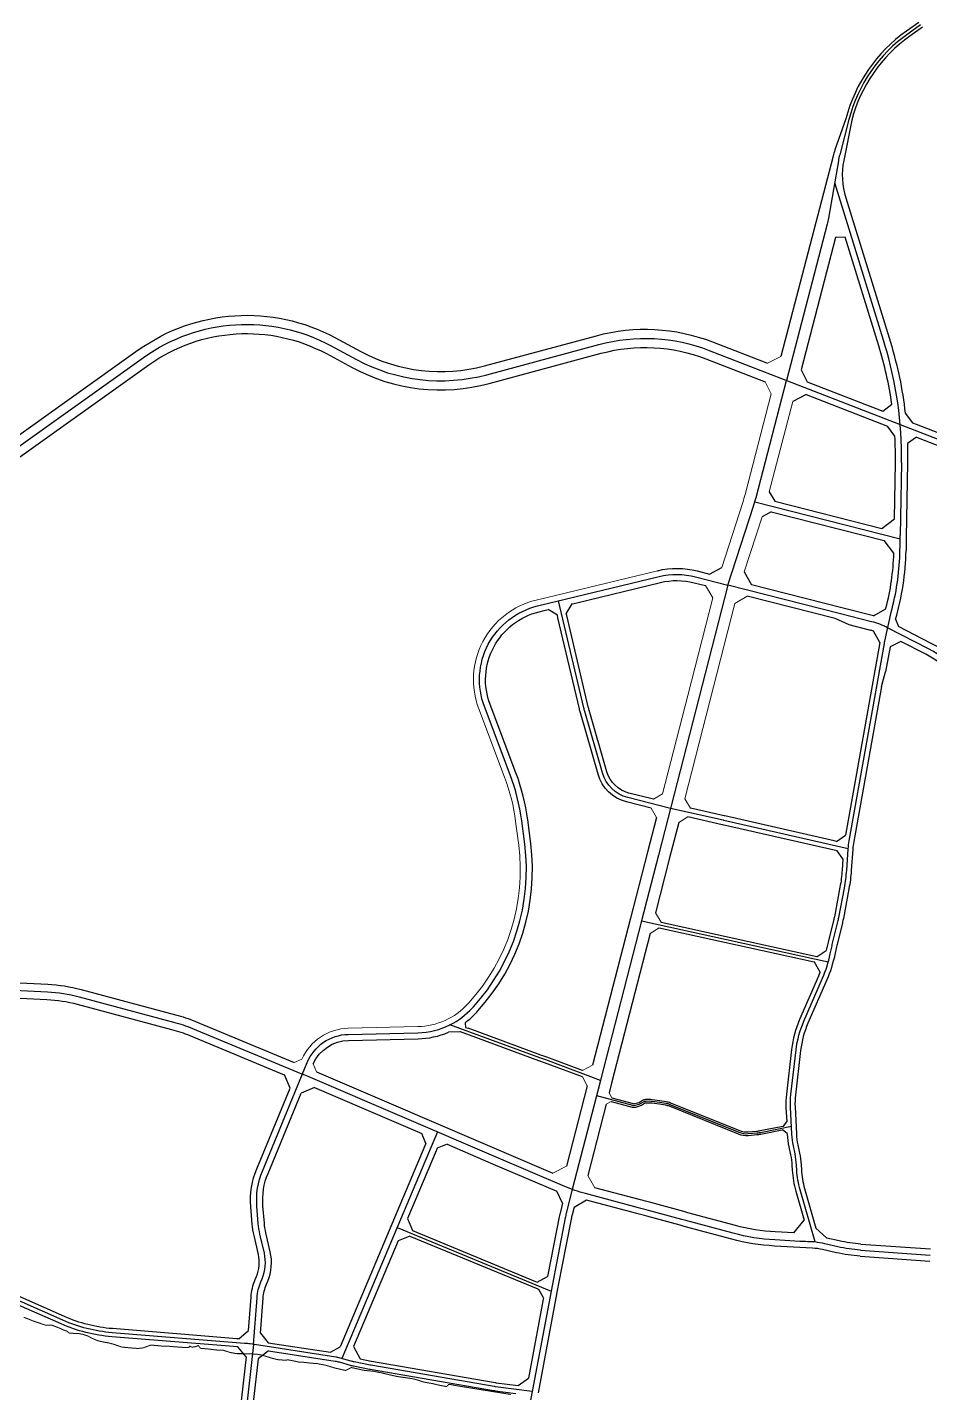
# Model space of a CAD drawing. Extents: x 529262 to 576451, y 2694391 to 2717535.
# Drawn here: x 545462 to 547244, y 2710997 to 2713692 of the extents above; entities that cross this region are included whole.
import ezdxf

# ---------------------------------------------------------------- set-up
doc = ezdxf.new("R2010")
doc.units = 0
for name, color, linetype in [('RD-中线', 40, 'Continuous'), ('RD-红线', 7, 'Continuous'), ('河流', 4, 'Continuous')]:
    doc.layers.add(name, color=color, linetype=linetype)

msp = doc.modelspace()

# ---------------------------------------------------------------- linework, layer by layer
at = {"layer": 'RD-中线', "linetype": 'Continuous', "flags": 128}
for points in [[(547865.715, 2710864.877, 0), (547866.042, 2710864.171)], [(547225.77, 2713697.315), (547201.067, 2713679.815, 0.1768449), (547084.131, 2713510.491), (547065.99, 2713440.702)], [(547065.99, 2713440.702, 0.02067925), (547063.368, 2713428.58), (547043.783, 2713315.576, -0.02067925), (547041.161, 2713303.454)], [(543832.81, 2711422.096), (543910.011, 2711588.292, 0.01334849), (543916.368, 2711602.992), (544026.718, 2711878.096, -0.03652674), (544045.935, 2711917.426), (544057.994, 2711938.126, -0.1441197), (544181.147, 2712054.479), (544607.054, 2712271.226, 0.03729385), (544651.632, 2712298.269), (545691.915, 2713040.707, -0.28587633), (546061.171, 2713063.984), (546112.411, 2713036.393, 0.1916343), (546369.478, 2713006.63), (546590.468, 2713066.226, -0.15968701), (546808.161, 2713054.614), (546951.205, 2712999.134)], [(546845.498, 2712591.254), (546788.237, 2712367.818), (546708.511, 2712058.209), (546674.945, 2711928.048), (546593.831, 2711613.489, 0.00008333), (546593.819, 2711613.441), (546538.243, 2711397.62)], [(547160.636, 2712506.999, 0.05628637), (547129.155, 2712518.925), (547067.551, 2712534.633), (546845.498, 2712591.254)], [(546732.22, 2712150.28), (546647.666, 2712171.849, -0.26632888), (546597.692, 2712220.34), (546562.838, 2712341.602, -0.01214085), (546560.997, 2712348.649), (546511.199, 2712560.071)], [(547304.915, 2712414.142), (547302.41, 2712417.092, 0.09836496), (547241.354, 2712465.531), (547160.636, 2712506.999)], [(547082.829, 2712070.734), (546837.01, 2712126.671, 0.00053794), (546835.961, 2712126.909), (546732.22, 2712150.28)], [(546538.243, 2711397.62), (546526.238, 2711350.998, 0.01574721), (546524.15, 2711341.786), (546496.14, 2711197.251)], [(546458.658, 2710998.91), (546386.794, 2711008.634, -0.00919477), (546384.25, 2711009.027), (546140.576, 2711051.175, -0.00456304), (546139.319, 2711051.404), (546107.78, 2711057.454, -0.02177697), (546101.85, 2711058.862), (546079.832, 2711065.112, 0.03110652), (546071.33, 2711066.964), (545902.032, 2711092.938, 0.0179698), (545891.327, 2711094.189), (545629.567, 2711115.27, -0.08402629), (545532.506, 2711139.849), (545412.121, 2711192.988, 0.08941458), (545343.145, 2711209.672), (545038.879, 2711227.636)], [(545909.15, 2711092.044), (545893.931, 2710956.326, 0.01410633), (545892.52, 2710939.461), (545890.043, 2710894.674)]]:
    msp.add_lwpolyline(points, format="xyb", dxfattribs=at)
for points in [[(547055.986, 2713385.986), (547154.607, 2713067.136)], [(547041.161, 2713303.454), (546961.06, 2712995.312)], [(547187.988, 2712832.714), (547185.54, 2712689.335)], [(547185.035, 2712659.79), (547185.328, 2712668.336)], [(547185.328, 2712668.336), (547185.54, 2712689.335)], [(546674.945, 2711928.049), (547043.541, 2711847.124)], [(546593.826, 2711613.467), (546485.631, 2711653.665), (546474.272, 2711657.626), (546296.671, 2711723.029)], [(546271.803, 2711511.677), (546083.409, 2711064.097)], [(546192.419, 2711323.02), (546496.141, 2711197.252)], [(546496.141, 2711197.252), (546458.658, 2710998.91)], [(546458.658, 2710998.91), (546406.516, 2710724.587)]]:
    msp.add_lwpolyline(points, dxfattribs=at)
at = {"layer": 'RD-中线', "linetype": 'Continuous'}
for points in [[(547187.988, 2712832.714, 0.07942674), (547154.607, 2713067.136)], [(547017.491, 2711294.344), (546988.019, 2711397.366, -0.05513494), (546981.383, 2711436.383), (546980.805, 2711446.291, 0.03665116), (546977.923, 2711468.062), (546974.579, 2711484.16, -0.0386275), (546971.633, 2711507.114), (546968.939, 2711560.511, -0.04163303), (546969.756, 2711585.434), (546980.027, 2711673.567, -0.07343971), (546995.199, 2711730), (547032.277, 2711815.484, 0.0498972), (547047.439, 2711862.891), (547050.914, 2711879.21, -0.00827482), (547052.028, 2711884.048), (547062.586, 2711926.648, 0.01407883), (547064.386, 2711934.899), (547075.379, 2711993.124, 0.0293597), (547079.869, 2712028.038), (547082.809, 2712070.451, -0.02690656), (547084.789, 2712086.461), (547154.365, 2712475.859, -0.01005502), (547155.309, 2712480.592), (547168.563, 2712540.702, -0.00839059), (547169.496, 2712544.62, 0.0583044), (547185.035, 2712659.79)], [(546586.051, 2711583.276), (546657.242, 2711564.181, 0.13109125), (546662.397, 2711564.174), (546670.276, 2711566.265, 0.07501087), (546673.014, 2711567.452), (546678.793, 2711571.065, -0.12622667), (546683.529, 2711572.571), (546684.153, 2711572.606), (546690.185, 2711572.67, -0.03420275), (546695.642, 2711572.355), (546710.768, 2711570.438), (546722.658, 2711568.352, -0.05251929), (546730.715, 2711566.047), (546867.034, 2711511.038, 0.11774872), (546885.41, 2711508.277), (546902.218, 2711509.714, 0.02673513), (546909.626, 2711510.748), (546970.848, 2711522.662)]]:
    msp.add_lwpolyline(points, format="xyb", dxfattribs=at)
at = {"layer": 'RD-中线'}
for points in [[(546845.498, 2712591.254), (546896.017, 2712747.171, 0.01475592), (546900.975, 2712764.166), (546961.06, 2712995.312)], [(546951.205, 2712999.134), (547973.002, 2712602.829, -0.09705854), (548086.803, 2712530.926), (548268.675, 2712359.097, 0.10805176), (548396.791, 2712281.997), (550210.851, 2711667.773, -0.20146753), (550413.897, 2711488.214), (550690.844, 2710913.566, -0.06314546), (550718.791, 2710830.066), (550863.164, 2710106.148, 0.11195702), (550917.248, 2709984.985), (551517.78, 2709183.14, -0.15143227), (551537.653, 2709127.359), (551541.259, 2709040.839, 0.06488484), (551546.104, 2709012.825)], [(546296.671, 2711723.029, 0.09273751), (546340.742, 2711756.216), (546342.815, 2711758.485, 0.22068036), (546444.246, 2712079.535), (546438.235, 2712126.097, 0.05830432), (546415.697, 2712216.295), (546364.701, 2712351.227, -0.45107068), (546469.773, 2712550.058), (546709.39, 2712607.976, -0.12231179), (546781.694, 2712607.523), (546845.498, 2712591.254)], [(544015.389, 2711849.852), (544225.236, 2711840.322, 0.00210717), (544227.762, 2711840.218), (544540.421, 2711828.657, -0.00502973), (544546.449, 2711828.374), (544933.907, 2711806.235, 0.01039683), (544946.373, 2711805.783), (545227.938, 2711801.421, -0.0084063), (545238.02, 2711801.095), (545501.87, 2711788.126, -0.0529812), (545564.509, 2711778.34), (545750.947, 2711728.576, -0.03325187), (545788.689, 2711715.761), (545994.332, 2711630.316)], [(545909.15, 2711092.044), (545915.896, 2711184.276, -0.08099251), (545923.38, 2711215.58), (545925.914, 2711221.637, 0.15697324), (545930.226, 2711272.316), (545921.612, 2711309.691, -0.0362613), (545918.345, 2711330.733), (545915.553, 2711364.895, -0.11883085), (545926.407, 2711434.358), (546014.877, 2711648.632, -0.29734716), (546095.982, 2711704.261), (546233.485, 2711707.445, 0.10977374), (546296.671, 2711723.029, 0.10977374)], [(545997.103, 2711629.165), (546003.936, 2711626.325, -0.00069967), (546004.711, 2711626.002)], [(546004.711, 2711626.002, -0.00196811), (546006.885, 2711625.081)], [(547017.491, 2711294.344, -0.00695745), (546987.364, 2711295.546), (546937.967, 2711298.307, -0.05179206), (546855.961, 2711311.486), (546762.214, 2711336.708), (546754.121, 2711338.891), (546688.733, 2711356.557, 0.00065261), (546668.571, 2711361.976), (546563.99, 2711389.939, -0.03581859), (546523.419, 2711403.966), (546387.786, 2711462.028, 0.0000024), (546387.783, 2711462.029), (546016.446, 2711620.988)], [(547107.012, 2711278.319, -0.03784695), (547062.141, 2711284.928), (547036.752, 2711290.655, 0.01634677), (547017.491, 2711294.344, 0.01634677)]]:
    msp.add_lwpolyline(points, format="xyb", dxfattribs=at)
for points in [[(546898.619, 2712755.625), (547185.427, 2712682.432)], [(545994.332, 2711630.316), (545997.103, 2711629.165)], [(546013.688, 2711622.169), (546006.885, 2711625.081)], [(546016.446, 2711620.988), (546013.688, 2711622.169)], [(547107.012, 2711278.319), (547244.548, 2711268.601)]]:
    msp.add_lwpolyline(points, dxfattribs=at)
at = {"layer": 'RD-红线', "linetype": 'Continuous', "flags": 128}
for points in [[(547222.302, 2713702.211), (547197.598, 2713684.711, 0.1768449), (547078.324, 2713512)], [(547229.239, 2713692.419), (547204.535, 2713674.919, 0.1768449), (547089.938, 2713508.981)], [(547078.324, 2713512), (547056.601, 2713450.196, 0.02092182), (547052.939, 2713438.195), (546950.151, 2713042.777)], [(547168.903, 2712948.318, 0.04007599), (547143.143, 2713063.589), (547076.871, 2713277.851)], [(544029.449, 2711924.875, -0.0014643), (544030.382, 2711926.487), (544042.441, 2711947.187, -0.1441197), (544172.983, 2712070.522), (544598.891, 2712287.268, 0.03729385), (544641.175, 2712312.921), (545681.458, 2713055.358, -0.28587633), (546069.705, 2713079.832), (546120.945, 2713052.241, 0.1916343), (546364.792, 2713024.009), (546585.781, 2713083.605, -0.15968701), (546814.67, 2713071.396), (546923.562, 2713029.162)], [(544048.839, 2711883.999, -0.02435247), (544061.488, 2711908.365), (544073.547, 2711929.065, -0.1441197), (544189.311, 2712038.437), (544615.218, 2712255.184, 0.03729385), (544662.088, 2712283.618), (545702.371, 2713026.055, -0.28587633), (546052.637, 2713048.135), (546103.877, 2713020.544, 0.1916343), (546374.165, 2712989.251), (546595.155, 2713048.846, -0.15968701), (546801.652, 2713037.832), (546918.777, 2712992.405)], [(547176.173, 2712523.679, 0.06743986), (547197.033, 2712659.578, 0.05926055)], [(546693.606, 2712150.842), (546645.441, 2712163.129, -0.26632888), (546589.042, 2712217.854), (546554.188, 2712339.116, -0.01214085), (546552.236, 2712346.586), (546509.814, 2712526.695), (546508.661, 2712531.59)], [(546698.161, 2712168.257), (546649.891, 2712180.57, -0.26632888), (546606.342, 2712222.827), (546571.488, 2712344.089, -0.01214085), (546569.757, 2712350.713), (546527.257, 2712531.151), (546526.117, 2712535.989)], [(547133.038, 2712499.956), (547130.745, 2712500.835, 0.01130334), (547124.954, 2712502.452), (547084.62, 2712512.737)], [(547313.629, 2712422.419), (547311.557, 2712424.859, 0.09836496), (547246.837, 2712476.205), (547182.331, 2712509.344)], [(547262.356, 2712438.337, 0.04158211), (547235.87, 2712454.857), (547186.996, 2712479.966)], [(547060.794, 2712066.519), (546835.013, 2712117.895, 0.00053794), (546833.983, 2712118.129), (546766.129, 2712133.415)], [(547059.482, 2712085.277), (547055.44, 2712086.197), (546839.007, 2712135.447, 0.00053794), (546837.939, 2712135.689), (546771.511, 2712150.654)], [(546691.824, 2711903.399), (546615.619, 2711607.871, 0.00008333), (546615.608, 2711607.83), (546610.632, 2711588.506)], [(545877.857, 2711087.248), (545877.857, 2711087.248), (545628.924, 2711107.296, -0.08402629), (545529.275, 2711132.531), (545408.89, 2711185.669, 0.08941458), (545342.674, 2711201.686), (545038.407, 2711219.649)], [(545879.749, 2711103.147), (545876.102, 2711103.441), (545630.209, 2711123.244, -0.08402629), (545535.736, 2711147.168), (545415.351, 2711200.306, 0.08941458), (545343.617, 2711217.658), (545039.35, 2711235.622)], [(545894.3, 2711067.3), (545882.005, 2710957.663, 0.01410633), (545880.538, 2710940.123), (545879.984, 2710930.095)], [(545918.018, 2711063.443), (545905.856, 2710954.989, 0.01410633), (545904.501, 2710938.798), (545902.886, 2710909.587)]]:
    msp.add_lwpolyline(points, format="xyb", dxfattribs=at)
at = {"layer": 'RD-红线'}
for points in [[(547089.938, 2713508.981), (547074.073, 2713429.58, 0.12494061), (547077.863, 2713355.866), (547166.071, 2713070.681, -0.04706904), (547195.338, 2712930.556)], [(546989.699, 2713016.051), (547001.824, 2712992.373, 0.38072632)], [(547000.078, 2712967.308), (546973.489, 2712953.693, 0.44851299)], [(547209.877, 2712911.679), (547217.08, 2712908.885), (547977.341, 2712614.017, -0.09705854), (548095.044, 2712539.648), (548276.916, 2712367.82, 0.10805176), (548400.639, 2712293.363), (550214.699, 2711679.139, -0.20146753), (550424.707, 2711493.424), (550701.654, 2710918.775, -0.06314546), (550730.559, 2710832.413), (550823.754, 2710365.114)], [(547174.097, 2712722.078), (547175.99, 2712832.919, 0.01762149), (547175.045, 2712884.913)], [(547217.382, 2712883.026), (547221.03, 2712881.611), (547968.662, 2712591.641, -0.09705854), (548078.562, 2712522.203), (548260.434, 2712350.374, 0.10805176), (548392.942, 2712270.63), (550207.002, 2711656.407, -0.07133408), (550292.601, 2711613.044)], [(547199.688, 2712870.48, -0.01245994), (547199.986, 2712832.509), (547197.479, 2712685.638)], [(546927.106, 2712775.257), (546937.914, 2712756.95, 0.41551823)], [(546930.833, 2712736.051), (546912.855, 2712726.141, 0.39574297)], [(547156.986, 2712544.31), (547157.406, 2712545.795, 0.05623122), (547172.898, 2712654.11, 0.05623122)], [(546706.571, 2712619.64, -0.12231178), (546784.659, 2712619.151)], [(546809.174, 2712612.9), (546833.142, 2712626.115, 0.3956856)], [(546877.621, 2712617.4), (546891.706, 2712591.856, 0.43298748)], [(546537.194, 2712554.008), (546542.025, 2712555.176), (546544.625, 2712555.805), (546712.209, 2712596.311, -0.12231179), (546778.729, 2712595.895)], [(546450.136, 2712127.634, 0.05830432), (546426.922, 2712220.537), (546375.926, 2712355.47, -0.45107068), (546472.593, 2712538.394), (546482.338, 2712540.749), (546490.536, 2712542.731)], [(546326.423, 2711727.215, 0.04827986), (546349.6, 2711748.121), (546351.673, 2711750.39, 0.22068036), (546456.147, 2712081.071), (546450.136, 2712127.634)], [(544061.792, 2711862.76), (544225.917, 2711855.306, 0.00210717), (544228.317, 2711855.207), (544540.975, 2711843.647, -0.00502973), (544547.305, 2711843.349), (544934.762, 2711821.211, 0.01039683), (544946.606, 2711820.781), (545228.171, 2711816.419, -0.0084063), (545238.757, 2711816.077), (545502.606, 2711803.108, -0.0529812), (545568.378, 2711792.833), (545754.816, 2711743.068, -0.03325187), (545794.445, 2711729.613), (545988.971, 2711648.787)], [(544961.233, 2711791.577), (544962.15, 2711791.549), (545072.839, 2711788.822), (545227.706, 2711786.423, -0.0084063), (545237.284, 2711786.114), (545501.133, 2711773.144, -0.0529812), (545560.641, 2711763.847), (545747.079, 2711714.083, -0.03325187), (545782.934, 2711701.909), (545969.706, 2711624.305), (545970.18, 2711624.108)], [(546330.172, 2711730.078), (546326.413, 2711727.293), (546327.529, 2711718.06), (546332.354, 2711716.283, 0.58665798)], [(546026.853, 2711646.11, -0.28955093), (546096.26, 2711692.264), (546233.763, 2711695.448, 0.09554835), (546293.723, 2711708.458, 0.09554835)], [(545980.992, 2711598.006), (545970.18, 2711624.108, 0.41355811)], [(546033.087, 2711630.182), (546042.692, 2711626.07), (546393.686, 2711475.819, -0.0000024), (546393.689, 2711475.818), (546499.674, 2711430.447)], [(545899.146, 2711119.776), (545903.928, 2711185.152, -0.08099251), (545912.31, 2711220.212), (545914.844, 2711226.269, 0.15697324), (545918.533, 2711269.621), (545909.919, 2711306.996, -0.0362613), (545906.385, 2711329.756), (545903.593, 2711363.917, -0.11883085), (545915.316, 2711438.937), (545980.992, 2711598.006)], [(545922.832, 2711114.61), (545927.865, 2711183.401, -0.08099251), (545934.45, 2711210.948), (545936.984, 2711217.005, 0.15697324), (545941.92, 2711275.011), (545933.305, 2711312.387, -0.0362613), (545930.305, 2711331.71), (545927.513, 2711365.872, -0.11883085), (545937.499, 2711429.778), (546002.99, 2711588.396)], [(546029.347, 2711599.15), (546002.99, 2711588.396, 0.41799974)], [(546290.889, 2711487.191), (546381.88, 2711448.24, -0.0000024), (546381.883, 2711448.239), (546507.521, 2711394.455)], [(546975.379, 2711312.241), (546938.86, 2711314.282, -0.05179206), (546860.118, 2711326.936), (546766.371, 2711352.159), (546758.286, 2711354.339), (546692.906, 2711372.003, 0.00065261), (546672.703, 2711377.433), (546582.923, 2711401.439)], [(546519.018, 2711371.081), (546507.521, 2711394.455, 0.37023543)], [(547106.172, 2711266.349, -0.03785421), (547059.501, 2711273.222), (547032.278, 2711279.363, 0.04153386), (547012.568, 2711282.118), (546937.297, 2711286.326, -0.05179206), (546852.843, 2711299.898), (546759.097, 2711325.121), (546750.997, 2711327.304), (546685.603, 2711344.972, 0.00065261), (546665.471, 2711350.383), (546566.153, 2711376.939)], [(546519.018, 2711371.081), (546514.621, 2711354.004, 0.01572485), (546512.369, 2711344.069), (546490.184, 2711229.588), (546489.485, 2711225.982)], [(546541.618, 2711362.605), (546541.013, 2711360.252), (546537.855, 2711347.992, 0.01577244), (546535.931, 2711339.503), (546517.12, 2711242.435)], [(546212.836, 2711340.655), (546222.54, 2711317.041, 0.41591779)], [(546217.691, 2711306.061), (546194.214, 2711296.413, 0.41251139)], [(547107.863, 2711290.289, -0.03785421), (547064.782, 2711296.633), (547040.839, 2711302.035), (547039.727, 2711302.286)], [(546507.946, 2711195.098), (546507.907, 2711194.893, 0.00115986)], [(545879.749, 2711103.147), (545899.146, 2711119.776, 0.41636583)], [(545922.832, 2711114.61), (545938.055, 2711095.505, 0.39119805)], [(545938.635, 2711079.229), (546070.117, 2711059.057, -0.03110652), (546077.647, 2711057.417), (546099.665, 2711051.166, 0.02177697), (546106.273, 2711049.597), (546137.812, 2711043.547, 0.00456304), (546139.213, 2711043.292), (546382.886, 2711001.144, 0.00919477), (546385.721, 2711000.707), (546426.438, 2710995.197)], [(546060.905, 2711076.657), (546080.225, 2711087.466, 0.34381723)], [(546106.48, 2711087.978), (546119.679, 2711063.317, 0.47680373)], [(546119.679, 2711063.317), (546140.826, 2711059.261, 0.00456304), (546141.94, 2711059.057), (546385.613, 2711016.909, 0.00919477), (546387.867, 2711016.562), (546431.309, 2711010.684)], [(546431.309, 2711010.684), (546451.41, 2711025.179, 0.39898223)]]:
    msp.add_lwpolyline(points, format="xyb", dxfattribs=at)
at = {"layer": 'RD-红线', "linetype": 'Continuous', "flags": 128}
for points in [[(547057.64, 2713277.412), (546989.699, 2713016.051)], [(547197.479, 2712685.638), (547197.033, 2712659.578)], [(547132.801, 2712530.379), (547070.516, 2712546.261), (546891.706, 2712591.856)], [(547056.776, 2712524.997), (546883.678, 2712569.135)], [(547084.62, 2712512.737), (547056.776, 2712524.997)], [(546704.425, 2712132.567), (546686.722, 2712063.82), (546653.157, 2711933.667), (546578.281, 2711643.296)], [(546748.306, 2712122.523), (546730.3, 2712052.598), (546702.319, 2711944.096)], [(546709.566, 2711914.305), (547015.479, 2711847.142), (547016.468, 2711846.925)], [(546713.627, 2711925.699), (547020.796, 2711858.26), (547021.772, 2711858.046)], [(546558.443, 2711620.212), (546483.598, 2711648.019), (546472.248, 2711651.978), (546317.675, 2711708.901)], [(546558.532, 2711632.98), (546487.664, 2711659.31), (546476.297, 2711663.274), (546332.354, 2711716.283)], [(546567.745, 2711602.411), (546526.913, 2711443.846)], [(546604.896, 2711566.232), (546568.721, 2711425.747)], [(546249.167, 2711488.833), (546247.239, 2711484.252), (546080.225, 2711087.466)], [(546271.16, 2711479.22), (546269.209, 2711474.584), (546212.836, 2711340.655)], [(546194.214, 2711296.413), (546106.48, 2711087.978)], [(546217.691, 2711306.061), (546470.159, 2711201.517), (546472.412, 2711200.584)], [(546222.54, 2711317.041), (546465.626, 2711216.382), (546469.02, 2711214.977)], [(546517.12, 2711242.435), (546507.946, 2711195.098)], [(546481.412, 2711183.94), (546480.96, 2711181.544), (546451.41, 2711025.179)], [(546507.907, 2711194.893), (546470.472, 2710996.802)]]:
    msp.add_lwpolyline(points, dxfattribs=at)
at = {"layer": 'RD-红线'}
for points in [[(547076.878, 2713277.851), (547057.64, 2713277.412)], [(547001.824, 2712992.373), (547151.328, 2712934.387)], [(547000.078, 2712967.308), (547160.395, 2712905.129)], [(546937.914, 2712756.95), (547149.155, 2712703.041)], [(546930.833, 2712736.051), (547154.091, 2712679.076)], [(546784.659, 2712619.151), (546809.174, 2712612.9)], [(546778.729, 2712595.895), (546801.313, 2712590.137)], [(546317.675, 2711708.901), (546316.06, 2711709.496), (546293.723, 2711708.458)], [(546029.347, 2711599.15), (546236.676, 2711510.398), (546241.245, 2711508.442)], [(547106.166, 2711266.349), (547243.702, 2711256.631)], [(547107.858, 2711290.289), (547245.394, 2711280.571)], [(545938.055, 2711095.505), (546060.905, 2711076.657)]]:
    msp.add_lwpolyline(points, dxfattribs=at)
at = {"layer": 'RD-红线', "linetype": 'Continuous', "lineweight": 5}
for points in [[(546923.562, 2713029.162), (546950.151, 2713042.777, 0.44851299)], [(546930.902, 2712968.726), (546918.777, 2712992.405, 0.38072632)], [(546833.142, 2712626.115), (546874.613, 2712754.106, 0.01475592), (546879.198, 2712769.826), (546930.902, 2712968.726)], [(545988.971, 2711648.787), (546004.574, 2711655.07, -0.29196884), (546095.704, 2711716.258), (546233.207, 2711719.441, 0.20459404), (546331.883, 2711764.311), (546333.957, 2711766.58, 0.22068036), (546432.345, 2712077.998), (546426.334, 2712124.561, 0.05830432), (546404.472, 2712212.053), (546353.476, 2712346.985, -0.45107068), (546466.954, 2712561.722), (546706.571, 2712619.64, -0.12231179), (546784.659, 2712619.151), (546809.174, 2712612.9)], [(546815.746, 2712565.792), (546801.313, 2712590.137, 0.41456653)], [(546883.678, 2712569.135), (546859.362, 2712554.72, 0.41386068)], [(546698.161, 2712168.257), (546716.395, 2712179.051, 0.41354981)], [(546760.282, 2712169.028), (546771.511, 2712150.654, 0.42315811)], [(546704.425, 2712132.567), (546693.606, 2712150.842, 0.41487763)], [(546766.129, 2712133.415), (546748.306, 2712122.523, 0.40532523)], [(546702.319, 2711944.096), (546713.627, 2711925.699, 0.42487585)], [(546709.566, 2711914.305), (546691.824, 2711903.399, 0.40363696)], [(546026.853, 2711646.11), (546033.087, 2711630.182, 0.41884972)], [(546558.532, 2711632.98), (546578.281, 2711643.296, 0.44482168)], [(546567.745, 2711602.411), (546558.443, 2711620.212, 0.38415825)], [(546610.632, 2711588.506), (546616.307, 2711578.784, 0.41128301)], [(546614.716, 2711571.964), (546604.896, 2711566.232, 0.4171502)], [(546499.674, 2711430.447), (546526.913, 2711443.846, 0.45960318)], [(546568.721, 2711425.747), (546582.923, 2711401.439, 0.4115112)]]:
    msp.add_lwpolyline(points, format="xyb", dxfattribs=at)
for points in [[(546927.106, 2712775.257), (546973.489, 2712953.693)], [(546877.621, 2712617.4), (546912.855, 2712726.141)], [(546815.746, 2712565.792), (546766.445, 2712373.416), (546716.395, 2712179.051)], [(546760.282, 2712169.028), (546859.362, 2712554.72)]]:
    msp.add_lwpolyline(points, dxfattribs=at)
at = {"layer": 'RD-红线', "linetype": 'Continuous'}
for points in [[(547151.328, 2712934.387), (547168.903, 2712948.318, 0.57273962)], [(547195.338, 2712930.556), (547209.877, 2712911.679, 0.27917553)], [(547175.045, 2712884.913), (547160.395, 2712905.129, 0.29498592)], [(547217.382, 2712883.026), (547199.688, 2712870.48, 0.53774721)], [(547149.155, 2712703.041), (547174.097, 2712722.078, 0.48416247)], [(547172.898, 2712654.11), (547154.091, 2712679.076, 0.35110711)], [(546508.661, 2712531.59), (546490.536, 2712542.731, 0.41592475)], [(546537.194, 2712554.008), (546526.117, 2712535.989, 0.41250444)], [(547132.801, 2712530.379), (547156.986, 2712544.31, 0.40653814)], [(547145.563, 2712477.765), (547133.038, 2712499.956, 0.35973874)], [(547186.996, 2712479.966), (547165.376, 2712469.262, 0.50437422)], [(547148.351, 2712391.037), (547093.649, 2712084.878, 0.02690656), (547091.788, 2712069.828), (547088.848, 2712027.415, -0.0293597), (547084.223, 2711991.454), (547073.229, 2711933.23, -0.01407883), (547071.321, 2711924.483), (547060.764, 2711881.883, 0.00827482), (547059.717, 2711877.335), (547056.241, 2711861.017, -0.0498972), (547040.534, 2711811.902), (547003.456, 2711726.418, 0.07343971), (546988.967, 2711672.525), (546978.696, 2711584.392, 0.04163303), (546977.927, 2711560.965), (546980.622, 2711507.568, 0.0386275), (546983.39, 2711485.991), (546986.735, 2711469.893, -0.03665116), (546989.789, 2711446.815), (546990.368, 2711436.907, 0.05513494), (546996.672, 2711399.842), (547018.969, 2711321.898)], [(547059.482, 2712085.277), (547077.577, 2712097.265, 0.42802763)], [(547072.429, 2712050.855), (547070.891, 2712028.66, -0.0293597), (547066.535, 2711994.794), (547055.542, 2711936.569, -0.01407883), (547053.85, 2711928.813), (547043.293, 2711886.212, 0.00827482), (547042.111, 2711881.084), (547039.66, 2711869.573)], [(547072.429, 2712050.855), (547060.794, 2712066.519, 0.36964294)], [(547021.772, 2711858.046), (547039.66, 2711869.573, 0.41605776)], [(547027.211, 2711826.785), (547016.468, 2711846.925, 0.46142662)], [(547027.211, 2711826.785, -0.00866649), (547024.02, 2711819.065), (546986.942, 2711733.581, 0.07343971), (546971.088, 2711674.609), (546960.817, 2711586.476, 0.04163303), (546959.95, 2711560.057), (546961.397, 2711531.387)], [(546614.716, 2711571.964), (546656.335, 2711560.801, 0.13109125), (546663.294, 2711560.791), (546671.174, 2711562.882, 0.07501087), (546674.869, 2711564.484), (546680.649, 2711568.098, -0.12622667), (546683.727, 2711569.076), (546684.271, 2711569.107), (546690.222, 2711569.171, -0.03420275), (546695.202, 2711568.883), (546710.245, 2711566.976), (546722.053, 2711564.905, -0.05251929), (546729.405, 2711562.802), (546865.725, 2711507.792, 0.11774872), (546885.709, 2711504.789), (546902.516, 2711506.226, 0.02673513), (546910.295, 2711507.313), (546952.279, 2711515.483), (546953.05, 2711515.633)], [(546616.307, 2711578.784), (546658.149, 2711567.562, 0.13109125), (546661.499, 2711567.557), (546669.379, 2711569.648, 0.07501087), (546671.158, 2711570.419), (546676.937, 2711574.033, -0.12622667), (546683.331, 2711576.065), (546684.036, 2711576.105), (546690.147, 2711576.17, -0.03420275), (546696.082, 2711575.827), (546711.291, 2711573.9), (546723.263, 2711571.799, -0.05251929), (546732.025, 2711569.293), (546868.344, 2711514.283, 0.11774872), (546885.112, 2711511.764), (546901.919, 2711513.201, 0.02673513), (546908.958, 2711514.184), (546953.943, 2711522.938), (546954.935, 2711523.131)], [(546249.167, 2711488.833), (546241.245, 2711508.442, 0.41243855)], [(546962.568, 2711508.183), (546953.05, 2711515.633, 0.45637743)], [(546954.935, 2711523.131), (546961.397, 2711531.387, 0.37327039)], [(546962.568, 2711508.183), (546962.644, 2711506.661, 0.0386275), (546965.767, 2711482.33), (546969.111, 2711466.231, -0.03665116), (546971.82, 2711445.766), (546972.398, 2711435.858, 0.05513494), (546979.366, 2711394.891), (546995.724, 2711337.71)], [(546290.889, 2711487.191), (546271.16, 2711479.22, 0.41599081)], [(546566.153, 2711376.939), (546541.618, 2711362.605, 0.4169211)], [(546975.379, 2711312.241), (546995.724, 2711337.71, 0.51593959)], [(547018.969, 2711321.898), (547039.727, 2711302.286, 0.27414413)], [(546469.02, 2711214.977), (546489.485, 2711225.982, 0.47444141)], [(546481.412, 2711183.94), (546472.412, 2711200.584, 0.35513921)], [(545894.3, 2711067.3), (545877.857, 2711087.248, 0.42341318)], [(545938.635, 2711079.229), (545918.018, 2711063.443, 0.42614515)]]:
    msp.add_lwpolyline(points, format="xyb", dxfattribs=at)
for points in [[(547176.173, 2712523.679), (547182.331, 2712509.344)], [(547145.563, 2712477.765), (547077.577, 2712097.265)], [(547165.376, 2712469.262), (547156.581, 2712420.041)], [(547148.351, 2712391.037), (547156.581, 2712420.041)]]:
    msp.add_lwpolyline(points, dxfattribs=at)
at = {"layer": '河流', "color": 4, "const_width": 2}
for points in [[(545455.196, 2711145.582), (545464.155, 2711142.328), (545474.743, 2711137.988), (545486.146, 2711134.191), (545497.277, 2711130.394), (545502.435, 2711129.852), (545510.58, 2711130.123), (545518.453, 2711127.14), (545526.869, 2711123.885), (545533.818, 2711120.565), (545540.334, 2711118.395), (545545.492, 2711114.327)], [(545455.196, 2711145.582), (545464.155, 2711142.328), (545474.743, 2711137.988), (545486.146, 2711134.191), (545497.277, 2711130.394), (545502.435, 2711129.852), (545510.58, 2711130.123), (545518.453, 2711127.14), (545526.869, 2711123.885), (545533.818, 2711120.565), (545540.334, 2711118.395), (545545.492, 2711114.327)], [(545545.492, 2711114.327), (545547.963, 2711114.405), (545553.697, 2711113.897), (545563.723, 2711113.563), (545572.413, 2711111.894), (545582.105, 2711108.555), (545589.457, 2711104.549), (545600.82, 2711099.54), (545614.189, 2711096.536), (545623.881, 2711094.866), (545633.573, 2711092.195), (545636.246, 2711091.194), (545649.134, 2711086.824), (545666.513, 2711085.154), (545680.55, 2711084.153), (545690.576, 2711085.154), (545698.931, 2711088.159), (545706.284, 2711090.83), (545717.981, 2711089.828), (545730.681, 2711088.493), (545741.375, 2711088.493), (545756.081, 2711087.157), (545776.653, 2711085.845), (545781.667, 2711086.513), (545783.038, 2711088.767), (545787.014, 2711086.847), (545793.364, 2711087.181), (545798.377, 2711089.184), (545799.806, 2711090.18), (545804.058, 2711084.51), (545821.771, 2711082.84), (545834.471, 2711081.171), (545849.176, 2711080.503), (545862.879, 2711076.163), (545876.247, 2711073.826), (545889.281, 2711073.826), (545915.566, 2711072.797), (545926.595, 2711070.794), (545943.306, 2711065.452), (545956.005, 2711062.114), (545968.037, 2711061.112), (545978.063, 2711061.446), (545986.753, 2711059.776), (545991.432, 2711058.775), (545998.784, 2711057.105), (546008.142, 2711056.772), (546016.163, 2711055.77), (546026.189, 2711054.768), (546034.21, 2711054.434), (546036.884, 2711053.767), (546052.476, 2711050.71), (546069.854, 2711045.368), (546090.575, 2711040.694), (546102.348, 2711046.44), (546126.335, 2711041.027), (546145.719, 2711039.024), (546161.427, 2711036.019), (546177.803, 2711032.013), (546192.843, 2711028.674), (546205.208, 2711027.005), (546223.13, 2711024.274), (546232.488, 2711021.937), (546244.185, 2711017.931), (546262.901, 2711014.592), (546278.275, 2711010.919), (546282.953, 2711010.252), (546290.306, 2711008.916), (546293.683, 2711012.792), (546298.383, 2711012.736), (546301.796, 2711012.289), (546306.116, 2711011.14), (546416.92, 2710993.268)]]:
    msp.add_lwpolyline(points, dxfattribs=at)

doc.saveas('drawing.dxf')
